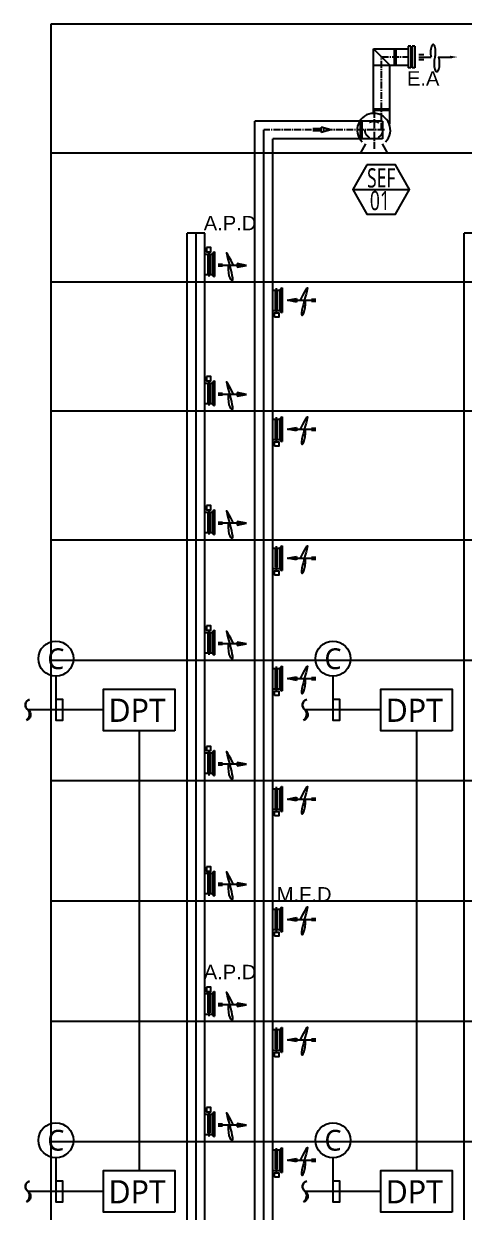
# Model space of a CAD drawing. Header units: millimetres. Extents: x 8533 to 164433, y 5768 to 115327.
# Drawn here: x 76207 to 88098, y 64674 to 96785 of the extents above; entities that cross this region are included whole.
import ezdxf
from ezdxf.enums import TextEntityAlignment as Align

# ---------------------------------------------------------------- set-up
doc = ezdxf.new("R2010")
doc.units = ezdxf.units.MM
doc.header["$LTSCALE"] = 250
for name, pattern in [('CENTER2', [1.125, 0.75, -0.125, 0.125, -0.125]), ('HIDDEN', [2, 1, -1]), ('HIDDENX2', [19.05, 12.7, -6.35])]:
    doc.linetypes.add(name, pattern=pattern)
for name, color, linetype in [('03_G_ENP_문자', 2, 'Continuous'), ('05_G-ENP_치수', 1, 'Continuous'), ('06_G-ENP_심볼', 3, 'Continuous'), ('ARC', 8, 'Continuous'), ('OUT', 4, 'Continuous'), ('p', 3, 'Continuous'), ('st', 4, 'Continuous'), ('text', 3, 'Continuous'), ('전실제연_인버터', 3, 'Continuous')]:
    doc.layers.add(name, color=color, linetype=linetype)
doc.layers.add('10_G-ENP_매립관', color=80, linetype='HIDDENX2', lineweight=30)
doc.styles.add('G-ENP', font='')
doc.styles.get("Standard").update_dxf_attribs({"font": ''})
doc.styles.add('STYLE1', font='arial.ttf')
doc.styles.get('G-ENP').set_extended_font_data('Malgun Gothic')
doc.styles.get('Standard').set_extended_font_data('Malgun Gothic')

# ---------------------------------------------------------------- blocks, each defined once
blk = doc.blocks.new('DPT-9')
at = {"layer": '06_G-ENP_심볼', "elevation": 0}
blk.add_lwpolyline([(1925, -1126), (-1925, -1126), (-1925, 1126), (1925, 1126)], close=True, dxfattribs=at)
blk.add_lwpolyline([(1925, -1126), (-1925, -1126), (-1925, 1126), (1925, 1126)], close=True, dxfattribs=at)
at = {"style": 'G-ENP'}
blk.add_text('DPT', height=1255.4, dxfattribs=at).set_placement((-112, -21, 0), align=Align.MIDDLE_CENTER)
at = {"layer": '06_G-ENP_심볼', "color": 0, "style": 'G-ENP'}
blk.add_text('DPT', height=1255.4, dxfattribs=at).set_placement((-112, -21, 0), align=Align.MIDDLE_CENTER)
blk = doc.blocks.new('G-ENP 물결')
at = {"layer": '10_G-ENP_매립관', "linetype": 'ByBlock'}
h = blk.add_hatch(color=256, dxfattribs=at)
h.paths.add_polyline_path([(61, -399, -0.641696), (0, 0, 0.892931)])
h.paths.add_polyline_path([(0, 0, 0.641696), (-61, 399, -0.435564)])
blk.add_lwpolyline([(-61, 399, -0.641696), (0, 0, 0.641696), (61, -399, 0.641696)], format="xyb", dxfattribs=at)
blk.add_arc((-216, 171), 276, 321.6941, 55.8389, dxfattribs=at)

msp = doc.modelspace()

# ---------------------------------------------------------------- linework, layer by layer
at = {"layer": '05_G-ENP_치수', "ltscale": 0.5, "elevation": 0}
for points in [[(77073, 79156), (77073, 77967), (77261, 77967), (77261, 78527), (77073, 78527)], [(84555, 79156), (84555, 77967), (84744, 77967), (84744, 78527), (84555, 78527)], [(77073, 66146), (77073, 64957), (77261, 64957), (77261, 65517), (77073, 65517)], [(84555, 66146), (84555, 64957), (84744, 64957), (84744, 65517), (84555, 65517)]]:
    msp.add_lwpolyline(points, dxfattribs=at)
at = {"layer": '05_G-ENP_치수'}
for centre in [(77073, 79629), (84555, 79629), (77073, 66619), (84555, 66619)]:
    msp.add_circle(centre, 473, dxfattribs=at)
at = {"layer": 'ARC'}
for p, q in [((76949, 50321), (76949, 96785)), ((76949, 96785), (121757, 96785)), ((76949, 93300), (121757, 93300)), ((76949, 89815), (121757, 89815)), ((76949, 86330), (121757, 86330)), ((76949, 82845), (121757, 82845)), ((76949, 79593), (121757, 79593)), ((76949, 76340), (121757, 76340)), ((76949, 73088), (121757, 73088)), ((76949, 69836), (121757, 69836)), ((76949, 66583), (121757, 66583))]:
    msp.add_line(p, q, dxfattribs=at)
at = {"layer": 'OUT', "color": 1, "linetype": 'Continuous'}
msp.add_line((85087, 92309), (86623, 92309), dxfattribs=at)
at = {"layer": 'OUT'}
for p, q in [((81097, 90560, 0), (81293, 90560, 0)), ((81201, 90620, 0), (81201, 89952, 0)), ((81293, 90560, 0), (81338, 90620, 0)), ((81293, 90560, 0), (81293, 90009, 0)), ((81338, 90620, 0), (81353, 90620, 0)), ((81338, 90620, 0), (81338, 89952, 0)), ((81353, 90620, 0), (81353, 89952, 0)), ((81175, 90524, 0), (81175, 90040, 0)), ((81175, 90524, 0), (81227, 90524, 0)), ((81227, 90524, 0), (81227, 90040, 0)), ((81097, 90009, 0), (81293, 90009, 0)), ((81175, 90040, 0), (81227, 90040, 0)), ((81293, 90009, 0), (81338, 89952, 0)), ((81338, 89952, 0), (81353, 89952, 0)), ((82927, 89588), (83124, 89588)), ((83031, 88972), (83031, 89640)), ((83124, 89588), (83168, 89648)), ((83124, 89588), (83124, 89037)), ((83168, 89648), (83184, 89648)), ((83168, 89648), (83168, 88980)), ((83184, 89648), (83184, 88980)), ((83005, 89552), (83057, 89552)), ((83005, 89068), (83005, 89552)), ((83057, 89068), (83057, 89552)), ((82927, 89037), (83124, 89037)), ((83005, 89068), (83057, 89068)), ((83124, 89037), (83168, 88980)), ((83168, 88980), (83184, 88980)), ((81097, 87076, 0), (81293, 87076, 0)), ((81175, 87039, 0), (81175, 86556, 0)), ((81175, 87039, 0), (81227, 87039, 0)), ((81201, 87135, 0), (81201, 86467, 0)), ((81227, 87039, 0), (81227, 86556, 0)), ((81293, 87076, 0), (81338, 87135, 0)), ((81293, 87076, 0), (81293, 86524, 0)), ((81338, 87135, 0), (81353, 87135, 0)), ((81338, 87135, 0), (81338, 86467, 0)), ((81353, 87135, 0), (81353, 86467, 0)), ((81097, 86524, 0), (81293, 86524, 0)), ((81175, 86556, 0), (81227, 86556, 0)), ((81293, 86524, 0), (81338, 86467, 0)), ((81338, 86467, 0), (81353, 86467, 0)), ((82927, 86103), (83124, 86103)), ((83005, 85583), (83005, 86067)), ((83005, 86067), (83057, 86067)), ((83031, 85487), (83031, 86155)), ((83057, 85583), (83057, 86067)), ((83124, 86103), (83168, 86163)), ((83124, 86103), (83124, 85552)), ((83168, 86163), (83184, 86163)), ((83168, 86163), (83168, 85495)), ((83184, 86163), (83184, 85495)), ((82927, 85552), (83124, 85552)), ((83005, 85583), (83057, 85583)), ((83124, 85552), (83168, 85495)), ((83168, 85495), (83184, 85495)), ((81097, 83591, 0), (81293, 83591, 0)), ((81175, 83554, 0), (81175, 83071, 0)), ((81175, 83554, 0), (81227, 83554, 0)), ((81201, 83651, 0), (81201, 82982, 0)), ((81227, 83554, 0), (81227, 83071, 0)), ((81293, 83591, 0), (81338, 83651, 0)), ((81293, 83591, 0), (81293, 83040, 0)), ((81338, 83651, 0), (81353, 83651, 0)), ((81338, 83651, 0), (81338, 82982, 0)), ((81353, 83651, 0), (81353, 82982, 0)), ((81097, 83040, 0), (81293, 83040, 0)), ((81175, 83071, 0), (81227, 83071, 0)), ((81293, 83040, 0), (81338, 82982, 0)), ((81338, 82982, 0), (81353, 82982, 0)), ((82927, 82619), (83124, 82619)), ((83005, 82582), (83057, 82582)), ((83005, 82099), (83005, 82582)), ((83031, 82002), (83031, 82671)), ((83057, 82099), (83057, 82582)), ((83124, 82619), (83168, 82678)), ((83124, 82619), (83124, 82067)), ((83168, 82678), (83184, 82678)), ((83168, 82678), (83168, 82010)), ((83184, 82678), (83184, 82010)), ((82927, 82067), (83124, 82067)), ((83005, 82099), (83057, 82099)), ((83124, 82067), (83168, 82010)), ((83168, 82010), (83184, 82010)), ((81097, 80338, 0), (81293, 80338, 0)), ((81175, 80302, 0), (81175, 79818, 0)), ((81175, 80302, 0), (81227, 80302, 0)), ((81201, 80398, 0), (81201, 79730, 0)), ((81227, 80302, 0), (81227, 79818, 0)), ((81293, 80338, 0), (81338, 80398, 0)), ((81293, 80338, 0), (81293, 79787, 0)), ((81338, 80398, 0), (81353, 80398, 0)), ((81338, 80398, 0), (81338, 79730, 0)), ((81353, 80398, 0), (81353, 79730, 0)), ((81097, 79787, 0), (81293, 79787, 0)), ((81175, 79818, 0), (81227, 79818, 0)), ((81293, 79787, 0), (81338, 79730, 0)), ((81338, 79730, 0), (81353, 79730, 0)), ((82927, 79366), (83124, 79366)), ((83005, 79330), (83057, 79330)), ((83005, 78846), (83005, 79330)), ((83031, 78750), (83031, 79418)), ((83057, 78846), (83057, 79330)), ((83124, 79366), (83168, 79426)), ((83124, 79366), (83124, 78815)), ((83168, 79426), (83184, 79426)), ((83168, 79426), (83168, 78758)), ((83184, 79426), (83184, 78758)), ((82927, 78815), (83124, 78815)), ((83005, 78846), (83057, 78846)), ((83124, 78815), (83168, 78758)), ((83168, 78758), (83184, 78758)), ((81097, 77086, 0), (81293, 77086, 0)), ((81201, 77146, 0), (81201, 76477, 0)), ((81293, 77086, 0), (81338, 77146, 0)), ((81293, 77086, 0), (81293, 76535, 0)), ((81338, 77146, 0), (81353, 77146, 0)), ((81338, 77146, 0), (81338, 76477, 0)), ((81353, 77146, 0), (81353, 76477, 0)), ((81175, 77049, 0), (81175, 76566, 0)), ((81175, 77049, 0), (81227, 77049, 0)), ((81227, 77049, 0), (81227, 76566, 0)), ((81097, 76535, 0), (81293, 76535, 0)), ((81175, 76566, 0), (81227, 76566, 0)), ((81293, 76535, 0), (81338, 76477, 0)), ((81338, 76477, 0), (81353, 76477, 0)), ((82927, 76114), (83124, 76114)), ((83031, 75497), (83031, 76166)), ((83124, 76114), (83168, 76173)), ((83124, 76114), (83124, 75562)), ((83168, 76173), (83184, 76173)), ((83168, 76173), (83168, 75505)), ((83184, 76173), (83184, 75505)), ((83005, 76077), (83057, 76077)), ((83005, 75594), (83005, 76077)), ((83057, 75594), (83057, 76077)), ((82927, 75562), (83124, 75562)), ((83005, 75594), (83057, 75594)), ((83124, 75562), (83168, 75505)), ((83168, 75505), (83184, 75505)), ((81201, 73893, 0), (81201, 73225, 0)), ((81293, 73833, 0), (81338, 73893, 0)), ((81338, 73893, 0), (81353, 73893, 0)), ((81338, 73893, 0), (81338, 73225, 0)), ((81353, 73893, 0), (81353, 73225, 0)), ((81097, 73833, 0), (81293, 73833, 0)), ((81175, 73797, 0), (81175, 73313, 0)), ((81175, 73797, 0), (81227, 73797, 0)), ((81227, 73797, 0), (81227, 73313, 0)), ((81293, 73833, 0), (81293, 73282, 0)), ((81097, 73282, 0), (81293, 73282, 0)), ((81175, 73313, 0), (81227, 73313, 0)), ((81293, 73282, 0), (81338, 73225, 0)), ((81338, 73225, 0), (81353, 73225, 0)), ((83031, 72245), (83031, 72913)), ((83124, 72861), (83168, 72921)), ((83168, 72921), (83184, 72921)), ((83168, 72921), (83168, 72253)), ((83184, 72921), (83184, 72253)), ((82927, 72861), (83124, 72861)), ((83005, 72825), (83057, 72825)), ((83005, 72341), (83005, 72825)), ((83057, 72341), (83057, 72825)), ((83124, 72861), (83124, 72310)), ((82927, 72310), (83124, 72310)), ((83005, 72341), (83057, 72341)), ((83124, 72310), (83168, 72253)), ((83168, 72253), (83184, 72253)), ((81097, 70581, 0), (81293, 70581, 0)), ((81175, 70544, 0), (81227, 70544, 0)), ((81175, 70544, 0), (81175, 70061, 0)), ((81201, 70641, 0), (81201, 69972, 0)), ((81227, 70544, 0), (81227, 70061, 0)), ((81293, 70581, 0), (81338, 70641, 0)), ((81293, 70581, 0), (81293, 70030, 0)), ((81338, 70641, 0), (81353, 70641, 0)), ((81338, 70641, 0), (81338, 69972, 0)), ((81353, 70641, 0), (81353, 69972, 0)), ((81097, 70030, 0), (81293, 70030, 0)), ((81175, 70061, 0), (81227, 70061, 0)), ((81293, 70030, 0), (81338, 69972, 0)), ((81338, 69972, 0), (81353, 69972, 0)), ((82927, 69609), (83124, 69609)), ((83005, 69089), (83005, 69572)), ((83005, 69572), (83057, 69572)), ((83031, 68992), (83031, 69661)), ((83057, 69089), (83057, 69572)), ((83124, 69609), (83168, 69668)), ((83124, 69609), (83124, 69057)), ((83168, 69668), (83184, 69668)), ((83168, 69668), (83168, 69000)), ((83184, 69668), (83184, 69000)), ((82927, 69057), (83124, 69057)), ((83005, 69089), (83057, 69089)), ((83124, 69057), (83168, 69000)), ((83168, 69000), (83184, 69000)), ((81097, 67328, 0), (81293, 67328, 0)), ((81175, 67292, 0), (81227, 67292, 0)), ((81175, 67292, 0), (81175, 66808, 0)), ((81201, 67388, 0), (81201, 66720, 0)), ((81227, 67292, 0), (81227, 66808, 0)), ((81293, 67328, 0), (81338, 67388, 0)), ((81293, 67328, 0), (81293, 66777, 0)), ((81338, 67388, 0), (81353, 67388, 0)), ((81338, 67388, 0), (81338, 66720, 0)), ((81353, 67388, 0), (81353, 66720, 0)), ((81175, 66808, 0), (81227, 66808, 0)), ((81097, 66777, 0), (81293, 66777, 0)), ((81293, 66777, 0), (81338, 66720, 0)), ((81338, 66720, 0), (81353, 66720, 0)), ((82927, 66356), (83124, 66356)), ((83005, 66320), (83057, 66320)), ((83005, 65836), (83005, 66320)), ((83031, 65740), (83031, 66408)), ((83057, 65836), (83057, 66320)), ((83124, 66356), (83168, 66416)), ((83124, 66356), (83124, 65805)), ((83168, 66416), (83184, 66416)), ((83168, 66416), (83168, 65748)), ((83184, 66416), (83184, 65748)), ((83005, 65836), (83057, 65836)), ((82927, 65805), (83124, 65805)), ((83124, 65805), (83168, 65748)), ((83168, 65748), (83184, 65748))]:
    msp.add_line(p, q, dxfattribs=at)
at = {"layer": 'OUT', "color": 1, "linetype": 'Continuous', "elevation": 0}
msp.add_lwpolyline([(85471, 92974), (85087, 92309), (85471, 91644), (86239, 91644), (86623, 92309), (86239, 92974)], close=True, dxfattribs=at)
at = {"layer": 'OUT', "elevation": 0}
for points in [[(81143, 90736), (81143, 90620), (81259, 90620), (81259, 90736)], [(82974, 88856), (82974, 88972), (83089, 88972), (83089, 88856)], [(81143, 87251), (81143, 87135), (81259, 87135), (81259, 87251)], [(81143, 83766), (81143, 83651), (81259, 83651), (81259, 83766)], [(82974, 81887), (82974, 82002), (83089, 82002), (83089, 81887)], [(81143, 80514), (81143, 80398), (81259, 80398), (81259, 80514)], [(82974, 78634), (82974, 78750), (83089, 78750), (83089, 78634)], [(81143, 77261), (81143, 77146), (81259, 77146), (81259, 77261)], [(82974, 75382), (82974, 75497), (83089, 75497), (83089, 75382)], [(81143, 74009), (81143, 73893), (81259, 73893), (81259, 74009)], [(82974, 72129), (82974, 72245), (83089, 72245), (83089, 72129)], [(81143, 70756), (81143, 70641), (81259, 70641), (81259, 70756)], [(81143, 67504), (81143, 67388), (81259, 67388), (81259, 67504)], [(82974, 65624), (82974, 65740), (83089, 65740), (83089, 65624)]]:
    msp.add_lwpolyline(points, close=True, dxfattribs=at)
at = {"layer": 'OUT'}
for points in [[(82974, 85372), (82974, 85487), (83089, 85487), (83089, 85372)], [(82974, 68877), (82974, 68992), (83089, 68992), (83089, 68877)]]:
    msp.add_lwpolyline(points, close=True, dxfattribs=at)
at = {"layer": 'p', "color": 4, "linetype": 'Continuous'}
for p, q in [((82447, 16847), (82447, 94153)), ((82927, 16847), (82927, 93679)), ((80616, 15017), (80616, 91126)), ((81097, 91126), (80616, 91126)), ((81097, 15017), (81097, 91126)), ((88098, 15017), (88098, 91126)), ((88579, 91126), (88098, 91126))]:
    msp.add_line(p, q, dxfattribs=at)
at = {"layer": 'p', "color": 1}
for p, q in [((82687, 16847), (82687, 93916)), ((80857, 15017), (80857, 91126)), ((81568, 90283, 0), (81452, 90283, 0)), ((82221, 90257, 0), (81452, 90257, 0)), ((81568, 90231, 0), (81452, 90231, 0)), ((83324, 89314), (84094, 89314)), ((83977, 89340), (84094, 89340)), ((83977, 89288), (84094, 89288)), ((81568, 86798, 0), (81452, 86798, 0)), ((82221, 86772, 0), (81452, 86772, 0)), ((81568, 86746, 0), (81452, 86746, 0)), ((83324, 85829), (84094, 85829)), ((83977, 85855), (84094, 85855)), ((83977, 85803), (84094, 85803)), ((81568, 83313, 0), (81452, 83313, 0)), ((82221, 83288, 0), (81452, 83288, 0)), ((81568, 83262, 0), (81452, 83262, 0)), ((83324, 82344), (84094, 82344)), ((83977, 82370), (84094, 82370)), ((83977, 82318), (84094, 82318)), ((81568, 80061, 0), (81452, 80061, 0)), ((82221, 80035, 0), (81452, 80035, 0)), ((81568, 80009, 0), (81452, 80009, 0)), ((83324, 79092), (84094, 79092)), ((83977, 79118), (84094, 79118)), ((83977, 79066), (84094, 79066)), ((81568, 76808, 0), (81452, 76808, 0)), ((82221, 76783, 0), (81452, 76783, 0)), ((81568, 76757, 0), (81452, 76757, 0)), ((83324, 75839), (84094, 75839)), ((83977, 75865), (84094, 75865)), ((83977, 75813), (84094, 75813)), ((81568, 73556, 0), (81452, 73556, 0)), ((82221, 73530, 0), (81452, 73530, 0)), ((81568, 73504, 0), (81452, 73504, 0)), ((83324, 72587), (84094, 72587)), ((83977, 72613), (84094, 72613)), ((83977, 72561), (84094, 72561)), ((81568, 70304, 0), (81452, 70304, 0)), ((82221, 70278, 0), (81452, 70278, 0)), ((81568, 70252, 0), (81452, 70252, 0)), ((83977, 69360), (84094, 69360)), ((83324, 69334), (84094, 69334)), ((83977, 69308), (84094, 69308)), ((81568, 67051, 0), (81452, 67051, 0)), ((82221, 67025, 0), (81452, 67025, 0)), ((81568, 66999, 0), (81452, 66999, 0)), ((83324, 66082), (84094, 66082)), ((83977, 66108), (84094, 66108)), ((83977, 66056), (84094, 66056))]:
    msp.add_line(p, q, dxfattribs=at)
at = {"layer": 'p', "color": 1, "linetype": 'Continuous'}
for p, q in [((81972, 90304, 0), (81972, 90211, 0)), ((82221, 90257, 0), (81972, 90304, 0)), ((81972, 90211, 0), (82221, 90257, 0)), ((83324, 89314), (83573, 89360)), ((83573, 89267), (83324, 89314)), ((83573, 89360), (83573, 89267)), ((81972, 86819, 0), (81972, 86726, 0)), ((82221, 86772, 0), (81972, 86819, 0)), ((81972, 86726, 0), (82221, 86772, 0)), ((83324, 85829), (83573, 85875)), ((83573, 85783), (83324, 85829)), ((83573, 85875), (83573, 85783)), ((82221, 83288, 0), (81972, 83334, 0)), ((81972, 83334, 0), (81972, 83241, 0)), ((81972, 83241, 0), (82221, 83288, 0)), ((83324, 82344), (83573, 82391)), ((83573, 82298), (83324, 82344)), ((83573, 82391), (83573, 82298)), ((82221, 80035, 0), (81972, 80081, 0)), ((81972, 80081, 0), (81972, 79989, 0)), ((81972, 79989, 0), (82221, 80035, 0)), ((83324, 79092), (83573, 79138)), ((83573, 79045), (83324, 79092)), ((83573, 79138), (83573, 79045)), ((81972, 76829, 0), (81972, 76736, 0)), ((82221, 76783, 0), (81972, 76829, 0)), ((81972, 76736, 0), (82221, 76783, 0)), ((83324, 75839), (83573, 75886)), ((83573, 75793), (83324, 75839)), ((83573, 75886), (83573, 75793)), ((82221, 73530, 0), (81972, 73577, 0)), ((81972, 73577, 0), (81972, 73484, 0)), ((81972, 73484, 0), (82221, 73530, 0)), ((83324, 72587), (83573, 72633)), ((83573, 72540), (83324, 72587)), ((83573, 72633), (83573, 72540)), ((82221, 70278, 0), (81972, 70324, 0)), ((81972, 70324, 0), (81972, 70231, 0)), ((81972, 70231, 0), (82221, 70278, 0)), ((83324, 69334), (83573, 69381)), ((83573, 69381), (83573, 69288)), ((83573, 69288), (83324, 69334)), ((82221, 67025, 0), (81972, 67072, 0)), ((81972, 67072, 0), (81972, 66979, 0)), ((81972, 66979, 0), (82221, 67025, 0)), ((83324, 66082), (83573, 66128)), ((83573, 66035), (83324, 66082)), ((83573, 66128), (83573, 66035))]:
    msp.add_line(p, q, dxfattribs=at)
at = {"layer": 'p', "color": 1}
for points in [[(81868, 90257), (81802, 90386), (81752, 90483), (81716, 90548), (81693, 90586), (81681, 90596), (81679, 90583), (81686, 90548), (81699, 90493), (81719, 90422), (81742, 90338), (81766, 90247), (81790, 90155), (81812, 90066), (81828, 89987), (81839, 89921), (81841, 89875), (81833, 89852), (81817, 89853), (81797, 89875), (81776, 89917), (81756, 89978), (81740, 90056), (81733, 90149), (81736, 90257)], [(83678, 89314), (83744, 89443), (83794, 89540), (83830, 89605), (83853, 89642), (83865, 89653), (83867, 89640), (83860, 89605), (83846, 89550), (83827, 89478), (83804, 89394), (83779, 89304), (83755, 89212), (83734, 89123), (83717, 89043), (83707, 88978), (83705, 88932), (83713, 88909), (83728, 88909), (83748, 88931), (83770, 88974), (83790, 89034), (83805, 89112), (83813, 89206), (83810, 89314)], [(83678, 89314), (83744, 89443), (83794, 89540), (83830, 89605), (83853, 89642), (83865, 89653), (83867, 89640), (83860, 89605), (83846, 89550), (83827, 89478), (83804, 89394), (83779, 89304), (83755, 89212), (83734, 89123), (83717, 89043), (83707, 88978), (83705, 88932), (83713, 88909), (83728, 88909), (83748, 88931), (83770, 88974), (83790, 89034), (83805, 89112), (83813, 89206), (83810, 89314)], [(81868, 86772), (81802, 86902), (81752, 86998), (81716, 87064), (81693, 87101), (81681, 87111), (81679, 87098), (81686, 87063), (81699, 87008), (81719, 86937), (81742, 86853), (81766, 86762), (81790, 86670), (81812, 86582), (81828, 86502), (81839, 86436), (81841, 86390), (81833, 86367), (81817, 86368), (81797, 86390), (81776, 86432), (81756, 86493), (81740, 86571), (81733, 86665), (81736, 86772)], [(83678, 85829), (83744, 85958), (83794, 86055), (83830, 86120), (83853, 86157), (83865, 86168), (83867, 86155), (83860, 86120), (83846, 86065), (83827, 85993), (83804, 85910), (83779, 85819), (83755, 85727), (83734, 85638), (83717, 85559), (83707, 85493), (83705, 85447), (83713, 85424), (83728, 85424), (83748, 85447), (83770, 85489), (83790, 85550), (83805, 85628), (83813, 85721), (83810, 85829)], [(83678, 85829), (83744, 85958), (83794, 86055), (83830, 86120), (83853, 86157), (83865, 86168), (83867, 86155), (83860, 86120), (83846, 86065), (83827, 85993), (83804, 85910), (83779, 85819), (83755, 85727), (83734, 85638), (83717, 85559), (83707, 85493), (83705, 85447), (83713, 85424), (83728, 85424), (83748, 85447), (83770, 85489), (83790, 85550), (83805, 85628), (83813, 85721), (83810, 85829)], [(81868, 83288), (81802, 83417), (81752, 83513), (81716, 83579), (81693, 83616), (81681, 83627), (81679, 83613), (81686, 83578), (81699, 83524), (81719, 83452), (81742, 83368), (81766, 83278), (81790, 83185), (81812, 83097), (81828, 83017), (81839, 82951), (81841, 82905), (81833, 82883), (81817, 82883), (81797, 82905), (81776, 82947), (81756, 83008), (81740, 83086), (81733, 83180), (81736, 83288)], [(83678, 82344), (83744, 82474), (83794, 82570), (83830, 82636), (83853, 82673), (83865, 82683), (83867, 82670), (83860, 82635), (83846, 82580), (83827, 82509), (83804, 82425), (83779, 82334), (83755, 82242), (83734, 82153), (83717, 82074), (83707, 82008), (83705, 81962), (83713, 81939), (83728, 81940), (83748, 81962), (83770, 82004), (83790, 82065), (83805, 82143), (83813, 82236), (83810, 82344)], [(83678, 82344), (83744, 82474), (83794, 82570), (83830, 82636), (83853, 82673), (83865, 82683), (83867, 82670), (83860, 82635), (83846, 82580), (83827, 82509), (83804, 82425), (83779, 82334), (83755, 82242), (83734, 82153), (83717, 82074), (83707, 82008), (83705, 81962), (83713, 81939), (83728, 81940), (83748, 81962), (83770, 82004), (83790, 82065), (83805, 82143), (83813, 82236), (83810, 82344)], [(81868, 80035), (81802, 80164), (81752, 80261), (81716, 80326), (81693, 80363), (81681, 80374), (81679, 80361), (81686, 80326), (81699, 80271), (81719, 80199), (81742, 80116), (81766, 80025), (81790, 79933), (81812, 79844), (81828, 79765), (81839, 79699), (81841, 79653), (81833, 79630), (81817, 79631), (81797, 79653), (81776, 79695), (81756, 79756), (81740, 79834), (81733, 79927), (81736, 80035)], [(83678, 79092), (83744, 79221), (83794, 79317), (83830, 79383), (83853, 79420), (83865, 79431), (83867, 79418), (83860, 79382), (83846, 79328), (83827, 79256), (83804, 79172), (83779, 79082), (83755, 78990), (83734, 78901), (83717, 78821), (83707, 78756), (83705, 78709), (83713, 78687), (83728, 78687), (83748, 78709), (83770, 78752), (83790, 78812), (83805, 78890), (83813, 78984), (83810, 79092)], [(83678, 79092), (83744, 79221), (83794, 79317), (83830, 79383), (83853, 79420), (83865, 79431), (83867, 79418), (83860, 79382), (83846, 79328), (83827, 79256), (83804, 79172), (83779, 79082), (83755, 78990), (83734, 78901), (83717, 78821), (83707, 78756), (83705, 78709), (83713, 78687), (83728, 78687), (83748, 78709), (83770, 78752), (83790, 78812), (83805, 78890), (83813, 78984), (83810, 79092)], [(81868, 76783), (81802, 76912), (81752, 77008), (81716, 77074), (81693, 77111), (81681, 77122), (81679, 77108), (81686, 77073), (81699, 77019), (81719, 76947), (81742, 76863), (81766, 76773), (81790, 76680), (81812, 76592), (81828, 76512), (81839, 76446), (81841, 76400), (81833, 76378), (81817, 76378), (81797, 76400), (81776, 76442), (81756, 76503), (81740, 76581), (81733, 76675), (81736, 76783)], [(83678, 75839), (83744, 75969), (83794, 76065), (83830, 76131), (83853, 76168), (83865, 76178), (83867, 76165), (83860, 76130), (83846, 76075), (83827, 76004), (83804, 75920), (83779, 75829), (83755, 75737), (83734, 75648), (83717, 75569), (83707, 75503), (83705, 75457), (83713, 75434), (83728, 75435), (83748, 75457), (83770, 75499), (83790, 75560), (83805, 75638), (83813, 75732), (83810, 75839)], [(83678, 75839), (83744, 75969), (83794, 76065), (83830, 76131), (83853, 76168), (83865, 76178), (83867, 76165), (83860, 76130), (83846, 76075), (83827, 76004), (83804, 75920), (83779, 75829), (83755, 75737), (83734, 75648), (83717, 75569), (83707, 75503), (83705, 75457), (83713, 75434), (83728, 75435), (83748, 75457), (83770, 75499), (83790, 75560), (83805, 75638), (83813, 75732), (83810, 75839)], [(81868, 73530), (81802, 73659), (81752, 73756), (81716, 73821), (81693, 73858), (81681, 73869), (81679, 73856), (81686, 73821), (81699, 73766), (81719, 73694), (81742, 73611), (81766, 73520), (81790, 73428), (81812, 73339), (81828, 73260), (81839, 73194), (81841, 73148), (81833, 73125), (81817, 73126), (81797, 73148), (81776, 73190), (81756, 73251), (81740, 73329), (81733, 73422), (81736, 73530)], [(83678, 72587), (83744, 72716), (83794, 72813), (83830, 72878), (83853, 72915), (83865, 72926), (83867, 72913), (83860, 72878), (83846, 72823), (83827, 72751), (83804, 72667), (83779, 72577), (83755, 72485), (83734, 72396), (83717, 72316), (83707, 72251), (83705, 72204), (83713, 72182), (83728, 72182), (83748, 72204), (83770, 72247), (83790, 72307), (83805, 72385), (83813, 72479), (83810, 72587)], [(83678, 72587), (83744, 72716), (83794, 72813), (83830, 72878), (83853, 72915), (83865, 72926), (83867, 72913), (83860, 72878), (83846, 72823), (83827, 72751), (83804, 72667), (83779, 72577), (83755, 72485), (83734, 72396), (83717, 72316), (83707, 72251), (83705, 72204), (83713, 72182), (83728, 72182), (83748, 72204), (83770, 72247), (83790, 72307), (83805, 72385), (83813, 72479), (83810, 72587)], [(81868, 70278), (81802, 70407), (81752, 70503), (81716, 70569), (81693, 70606), (81681, 70617), (81679, 70603), (81686, 70568), (81699, 70514), (81719, 70442), (81742, 70358), (81766, 70268), (81790, 70175), (81812, 70087), (81828, 70007), (81839, 69942), (81841, 69895), (81833, 69873), (81817, 69873), (81797, 69895), (81776, 69937), (81756, 69998), (81740, 70076), (81733, 70170), (81736, 70278)], [(83678, 69334), (83744, 69464), (83794, 69560), (83830, 69626), (83853, 69663), (83865, 69673), (83867, 69660), (83860, 69625), (83846, 69570), (83827, 69499), (83804, 69415), (83779, 69324), (83755, 69232), (83734, 69144), (83717, 69064), (83707, 68998), (83705, 68952), (83713, 68929), (83728, 68930), (83748, 68952), (83770, 68994), (83790, 69055), (83805, 69133), (83813, 69227), (83810, 69334)], [(83678, 69334), (83744, 69464), (83794, 69560), (83830, 69626), (83853, 69663), (83865, 69673), (83867, 69660), (83860, 69625), (83846, 69570), (83827, 69499), (83804, 69415), (83779, 69324), (83755, 69232), (83734, 69144), (83717, 69064), (83707, 68998), (83705, 68952), (83713, 68929), (83728, 68930), (83748, 68952), (83770, 68994), (83790, 69055), (83805, 69133), (83813, 69227), (83810, 69334)], [(81868, 67025), (81802, 67154), (81752, 67251), (81716, 67316), (81693, 67354), (81681, 67364), (81679, 67351), (81686, 67316), (81699, 67261), (81719, 67190), (81742, 67106), (81766, 67015), (81790, 66923), (81812, 66834), (81828, 66755), (81839, 66689), (81841, 66643), (81833, 66620), (81817, 66621), (81797, 66643), (81776, 66685), (81756, 66746), (81740, 66824), (81733, 66917), (81736, 67025)], [(83678, 66082), (83744, 66211), (83794, 66308), (83830, 66373), (83853, 66410), (83865, 66421), (83867, 66408), (83860, 66373), (83846, 66318), (83827, 66246), (83804, 66162), (83779, 66072), (83755, 65980), (83734, 65891), (83717, 65811), (83707, 65746), (83705, 65700), (83713, 65677), (83728, 65677), (83748, 65699), (83770, 65742), (83790, 65802), (83805, 65880), (83813, 65974), (83810, 66082)], [(83678, 66082), (83744, 66211), (83794, 66308), (83830, 66373), (83853, 66410), (83865, 66421), (83867, 66408), (83860, 66373), (83846, 66318), (83827, 66246), (83804, 66162), (83779, 66072), (83755, 65980), (83734, 65891), (83717, 65811), (83707, 65746), (83705, 65700), (83713, 65677), (83728, 65677), (83748, 65699), (83770, 65742), (83790, 65802), (83805, 65880), (83813, 65974), (83810, 66082)]]:
    msp.add_lwpolyline(points, dxfattribs=at)
at = {"layer": 'st', "color": 4}
for p, q in [((86089, 95670), (85650, 96108)), ((85650, 94375), (85650, 96108)), ((85650, 96108), (86582, 96108)), ((86209, 96108), (86209, 95670)), ((86248, 96108), (86248, 95670)), ((86582, 96181), (86582, 95597)), ((86655, 96181), (86582, 96181)), ((86655, 96181), (86655, 95597)), ((86694, 96181), (86694, 95597)), ((86767, 96181), (86694, 96181)), ((86767, 96181), (86767, 95597)), ((85650, 95670), (86582, 95670)), ((86088, 94085), (86088, 95670)), ((86655, 95597), (86582, 95597)), ((86767, 95597), (86694, 95597)), ((85650, 94489), (86089, 94489)), ((85650, 94449), (86089, 94449)), ((85894, 94153), (82447, 94153)), ((85293, 94153), (85293, 93679)), ((85330, 94153), (85330, 93679)), ((85894, 94153), (85894, 93679)), ((84235, 93943), (84010, 93943)), ((84235, 93889), (84010, 93889)), ((84235, 93987), (84235, 93845)), ((84500, 93916), (84235, 93987)), ((84500, 93916), (84235, 93845)), ((85894, 93679), (82927, 93679)), ((85310, 93300), (85443, 93540)), ((86027, 93300), (85894, 93540)), ((85310, 93300), (86027, 93300))]:
    msp.add_line(p, q, dxfattribs=at)
at = {"layer": 'st', "color": 1, "linetype": 'CENTER2'}
for p, q in [((85869, 93909), (85869, 95889)), ((85869, 95889), (86582, 95889)), ((85948, 93916), (82687, 93916))]:
    msp.add_line(p, q, dxfattribs=at)
at = {"layer": 'st', "color": 1}
for p, q in [((86872, 95952), (87012, 95952)), ((86872, 95821), (87012, 95821)), ((86875, 95886), (87204, 95886)), ((87313, 95886), (87314, 95886)), ((87405, 95886), (87760, 95886))]:
    msp.add_line(p, q, dxfattribs=at)
at = {"layer": 'st', "color": 4, "linetype": 'CENTER2'}
msp.add_line((85669, 94428), (85669, 93404), dxfattribs=at)
at = {"layer": 'st', "color": 1, "elevation": 0}
for points in [[(87314, 95886, 0.02484), (87321, 95923, 0.032193), (87327, 96012, 0.032193), (87321, 96101, 0.043567), (87307, 96166, 0.086075), (87280, 96219, 0.23532), (87259, 96230, 0.23532), (87238, 96219, 0.086075), (87211, 96166, 0.043567), (87197, 96101, 0.032193), (87191, 96012, 0.032193), (87197, 95923, 0.02484), (87204, 95886)], [(87313, 95886, 0.025799), (87306, 95870, 0.046785), (87291, 95804, 0.034822), (87284, 95714, 0.034822), (87291, 95623, 0.046785), (87306, 95558, 0.089905), (87336, 95504, 0.225171), (87359, 95493, 0.225171), (87382, 95504, 0.089905), (87412, 95558, 0.046785), (87427, 95623, 0.034822), (87434, 95714, 0.034822), (87427, 95804, 0.046785), (87412, 95870, 0.025799), (87405, 95886)]]:
    msp.add_lwpolyline(points, format="xyb", dxfattribs=at)
at = {"layer": 'st', "color": 4, "linetype": 'HIDDEN'}
msp.add_circle((85657, 93916), 237, dxfattribs=at)
at = {"layer": 'st', "color": 4}
msp.add_arc((85657, 93916), 448, 314.3784, 225.6216, dxfattribs=at)
at = {"layer": 'st', "color": 1}
msp.add_solid([(87711, 95850), (87711, 95922), (87926, 95886)], dxfattribs=at)
at = {"layer": '전실제연_인버터'}
for p, q in [((78363, 78247), (76322, 78247)), ((85845, 78247), (83804, 78247)), ((79325, 77684), (79325, 65800)), ((86808, 77684), (86808, 65800)), ((78363, 65237), (76322, 65237)), ((85845, 65237), (83804, 65237))]:
    msp.add_line(p, q, dxfattribs=at)

# ---------------------------------------------------------------- block references
at = {"layer": '06_G-ENP_심볼', "color": 0, "xscale": 0.5, "yscale": 0.5, "zscale": 0.5}
for p in [(79325, 78247, 0), (86808, 78247, 0), (79325, 65237, 0), (86808, 65237)]:
    msp.add_blockref('DPT-9', p, dxfattribs=at)
at = {"layer": '10_G-ENP_매립관', "linetype": 'ByBlock', "xscale": -0.7033806500953133, "yscale": 0.7033806500953133, "zscale": 0.7033806500953133, "rotation": 180}
for p in [(76322, 78247), (83804, 78247), (76322, 65237), (83804, 65237)]:
    msp.add_blockref('G-ENP 물결', p, dxfattribs=at)

# ---------------------------------------------------------------- texts
at = {"layer": '03_G_ENP_문자', "color": 0, "style": 'G-ENP'}
for p in [(77073, 79629), (84555, 79629), (77073, 66619), (84555, 66619)]:
    msp.add_text('C', height=560, rotation=360, dxfattribs=at).set_placement(p, align=Align.MIDDLE)
at = {"layer": 'st', "color": 2, "style": 'STYLE1'}
for s, p in [('E.A', (86552, 95114)), ('A.P.D', (81066, 91204)), ('M.F.D', (83036, 73069)), ('A.P.D', (81066, 70970))]:
    msp.add_text(s, height=389.3, dxfattribs=at).set_placement(p)
at = {"layer": 'text', "width": 0.7}
for s, p in [('SEF', (85859, 92361)), ('01', (85822, 91749))]:
    msp.add_text(s, height=518.4, dxfattribs=at).set_placement(p, align=Align.CENTER)

doc.saveas('drawing.dxf')
